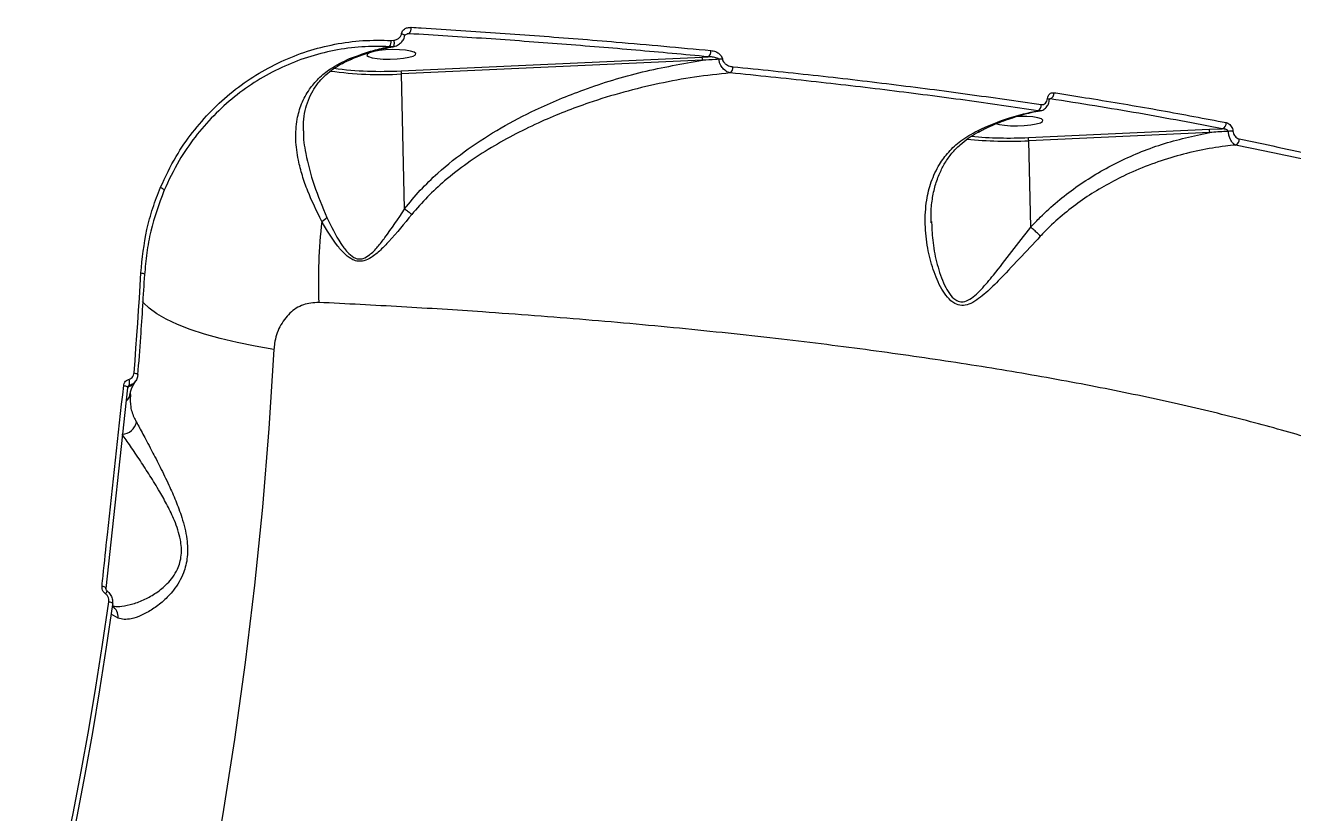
# Model space of a CAD drawing. Header units: millimetres. Extents: x -6901 to 7060, y -7557 to 6158.
# Drawn here: x -494 to -260.9, y 2188.4 to 2333.3 of the extents above; entities that cross this region are included whole.
import ezdxf

# ---------------------------------------------------------------- set-up
doc = ezdxf.new("R2010")
doc.units = ezdxf.units.MM
for name, color, linetype in [('DIKOM_ОБЪЕКТ', 7, 'Continuous'), ('DIKOM_РАЗМЕР_ЗОНА', 7, 'Continuous'), ('DIKOM_РАЗМЕР_ОБЪЕКТА', 7, 'Continuous')]:
    doc.layers.add(name, color=color, linetype=linetype)
doc.styles.add('style1', font='arial.ttf', dxfattribs={"width": 0.8})
doc.dimstyles.new('1-50', dxfattribs={"dimtxt": 300, "dimasz": 200, "dimexe": 100, "dimexo": 0, "dimgap": 100, "dimtad": 1, "dimtxsty": 'style1', "dimcen": 200, "dimclrd": 7, "dimclre": 7, "dimclrt": 7, "dimadec": 1, "dimazin": 2, "dimtfac": 1, "dimtmove": 0, "dimatfit": 2, "dimfxl": 0, "dimlwd": 25, "dimlwe": 18, "dimarcsym": 0})

# ---------------------------------------------------------------- blocks, each defined once
blk = doc.blocks.new('*D2')
at = {"layer": 'Defpoints', "color": 0, "transparency": 16777216}
for p in [(-1102.73, 4151.17), (-5819.23, -4492.42), (4721.24, -4492.42)]:
    blk.add_point(p, dxfattribs=at)
at = {"layer": 'DIKOM_РАЗМЕР_ОБЪЕКТА', "color": 7, "lineweight": 18, "transparency": 16777216}
for p, q in [((-1102.73, 4151.17), (-5919.23, 4151.17)), ((4721.24, -4492.42), (-5919.23, -4492.42))]:
    blk.add_line(p, q, dxfattribs=at)
at = {"layer": 'DIKOM_РАЗМЕР_ОБЪЕКТА', "color": 7, "lineweight": 25, "transparency": 16777216}
blk.add_line((-5819.23, 3951.17), (-5819.23, -4292.42), dxfattribs=at)
at = {"layer": 'DIKOM_РАЗМЕР_ОБЪЕКТА', "color": 7, "transparency": 16777216}
for points in [[(-5852.56, 3951.17), (-5785.89, 3951.17), (-5819.23, 4151.17)], [(-5852.56, -4292.42), (-5785.89, -4292.42), (-5819.23, -4492.42)]]:
    blk.add_solid(points, dxfattribs=at)
at = {"layer": 'DIKOM_РАЗМЕР_ОБЪЕКТА', "color": 7, "transparency": 16777216, "insert": (-6072.4, -170.63), "char_height": 300, "attachment_point": 5, "rotation": 90, "style": 'style1'}
blk.add_mtext('8650', dxfattribs=at)
blk = doc.blocks.new('*D3')
at = {"layer": 'Defpoints', "color": 0, "transparency": 16777216}
for p in [(-1553.27, 6158.28), (-6450.85, -6312.94), (5659.92, -6312.94)]:
    blk.add_point(p, dxfattribs=at)
at = {"layer": 'DIKOM_РАЗМЕР_ЗОНА', "color": 7, "lineweight": 18, "transparency": 16777216}
for p, q in [((-1553.27, 6158.28), (-6550.85, 6158.28)), ((5659.92, -6312.94), (-6550.85, -6312.94))]:
    blk.add_line(p, q, dxfattribs=at)
at = {"layer": 'DIKOM_РАЗМЕР_ЗОНА', "color": 7, "lineweight": 25, "transparency": 16777216}
blk.add_line((-6450.85, 5958.28), (-6450.85, -6112.94), dxfattribs=at)
at = {"layer": 'DIKOM_РАЗМЕР_ЗОНА', "color": 7, "transparency": 16777216}
for points in [[(-6484.18, 5958.28), (-6417.52, 5958.28), (-6450.85, 6158.28)], [(-6484.18, -6112.94), (-6417.52, -6112.94), (-6450.85, -6312.94)]]:
    blk.add_solid(points, dxfattribs=at)
at = {"layer": 'DIKOM_РАЗМЕР_ЗОНА', "color": 7, "transparency": 16777216, "insert": (-6704.02, -77.33), "char_height": 300, "attachment_point": 5, "rotation": 90, "style": 'style1'}
blk.add_mtext('12500', dxfattribs=at)

msp = doc.modelspace()

# ---------------------------------------------------------------- linework, layer by layer
at = {"layer": 'DIKOM_ОБЪЕКТ', "color": 7, "linetype": 'Continuous', "lineweight": 15}
for p, q in [((-423.386, 2331.784), (-423.766, 2331.74)), ((-423.386, 2331.784), (-423.678, 2331.753)), ((-426.437, 2329.394), (-427.008, 2329.398)), ((-426.687, 2330.554), (-426.217, 2330.576)), ((-424.877, 2324.956), (-369.475, 2327.478)), ((-369.405, 2326.893), (-424.807, 2324.371)), ((-369.475, 2327.478), (-368.371, 2327.527)), ((-424.222, 2299.52), (-424.807, 2324.371)), ((-305.444, 2319.791), (-305.594, 2319.777)), ((-305.444, 2319.791), (-305.559, 2319.777)), ((-307.309, 2317.627), (-307.735, 2317.607)), ((-309.484, 2312.669), (-276.192, 2314.184)), ((-276.122, 2313.599), (-309.413, 2312.084)), ((-276.192, 2314.184), (-273.81, 2314.291)), ((-309.039, 2296.181), (-309.413, 2312.084)), ((-327.3, 2297.187), (-327.287, 2297.008)), ((-475.202, 2266.6), (-479.201, 2229.655)), ((-474.992, 2266.818), (-475.21, 2266.48)), ((-473.793, 2267.684), (-473.649, 2267.908)), ((-474.684, 2265.607), (-474.671, 2265.158)), ((-476.913, 2224.218), (-478.229, 2224.948))]:
    msp.add_line(p, q, dxfattribs=at)
at = {"layer": 'DIKOM_ОБЪЕКТ', "color": 7, "linetype": 'Continuous', "lineweight": 15, "flags": 128}
for points in [[(-424.788, 2331.795), (-424.548, 2331.725), (-424.358, 2331.646), (-424.234, 2331.562), (-424.186, 2331.482), (-424.187, 2331.466)], [(-426.217, 2330.576), (-426.183, 2330.371), (-426.168, 2330.167), (-426.171, 2329.972), (-426.193, 2329.794), (-426.233, 2329.642), (-426.288, 2329.521), (-426.357, 2329.437), (-426.437, 2329.394)], [(-429.911, 2328.507), (-430.657, 2328.289), (-431.079, 2328.047), (-431.144, 2327.799), (-430.846, 2327.565), (-430.209, 2327.366), (-429.285, 2327.216), (-428.149, 2327.128), (-426.892, 2327.109), (-425.617, 2327.16), (-424.427, 2327.278), (-423.418, 2327.453), (-422.672, 2327.671), (-422.249, 2327.913), (-422.185, 2328.161), (-422.483, 2328.394), (-423.119, 2328.594), (-424.043, 2328.744), (-425.18, 2328.832), (-426.436, 2328.851), (-427.712, 2328.8), (-428.902, 2328.682), (-429.911, 2328.507)], [(-305.944, 2319.848), (-305.787, 2319.781), (-305.679, 2319.708), (-305.626, 2319.634), (-305.621, 2319.598)], [(-315.309, 2315.219), (-314.816, 2315.079), (-313.892, 2314.929), (-312.755, 2314.841), (-311.499, 2314.822), (-310.224, 2314.873), (-309.034, 2314.991), (-308.025, 2315.166), (-307.279, 2315.384), (-306.856, 2315.626), (-306.791, 2315.874), (-307.089, 2316.108), (-307.726, 2316.307), (-308.65, 2316.457), (-309.787, 2316.545), (-311.043, 2316.564), (-311.592, 2316.551)], [(-469.115, 2303.514), (-468.951, 2303.427), (-468.804, 2303.335), (-468.678, 2303.241), (-468.58, 2303.149), (-468.511, 2303.061), (-468.475, 2302.983), (-468.474, 2302.915), (-468.506, 2302.861)], [(-473.998, 2269.338), (-473.817, 2271.63), (-473.643, 2273.925), (-473.476, 2276.222), (-473.316, 2278.522), (-473.162, 2280.824), (-473.016, 2283.128), (-472.877, 2285.434), (-472.744, 2287.743)], [(-472.744, 2287.743), (-472.567, 2287.715), (-472.406, 2287.68), (-472.268, 2287.637), (-472.158, 2287.591), (-472.079, 2287.541), (-472.034, 2287.489), (-472.024, 2287.448)], [(-448.251, 2273.654), (-451.721, 2274.253), (-455.025, 2274.929), (-458.131, 2275.677), (-461.013, 2276.488), (-463.643, 2277.357), (-465.997, 2278.274), (-468.055, 2279.231), (-469.797, 2280.22), (-471.207, 2281.232), (-472.273, 2282.258), (-472.455, 2282.478)], [(-448.251, 2273.654), (-449.192, 2259.108), (-450.389, 2244.649), (-451.839, 2230.284), (-453.544, 2216.021), (-455.501, 2201.868), (-457.709, 2187.833), (-460.168, 2173.923), (-462.876, 2160.147), (-465.831, 2146.511), (-469.032, 2133.023), (-472.477, 2119.691), (-476.165, 2106.522), (-480.092, 2093.523), (-484.258, 2080.701)], [(-473.998, 2269.338), (-473.821, 2269.304), (-473.661, 2269.263), (-473.524, 2269.215), (-473.413, 2269.162), (-473.335, 2269.107), (-473.29, 2269.05), (-473.281, 2269.003)], [(-473.281, 2269.003), (-473.282, 2268.995), (-473.31, 2268.943)], [(-475.891, 2267.027), (-475.714, 2266.988), (-475.553, 2266.941), (-475.415, 2266.888), (-475.305, 2266.831), (-475.226, 2266.771), (-475.182, 2266.711), (-475.173, 2266.658)], [(-475.173, 2266.658), (-475.174, 2266.654), (-475.202, 2266.6)], [(-479.887, 2230.111), (-479.71, 2230.072), (-479.55, 2230.023), (-479.412, 2229.967), (-479.302, 2229.906), (-479.224, 2229.842), (-479.18, 2229.777), (-479.172, 2229.721)], [(-490.152, 2165.435), (-488.417, 2172.996), (-486.765, 2180.605), (-485.197, 2188.264), (-483.713, 2195.968), (-482.313, 2203.718), (-480.998, 2211.511), (-479.767, 2219.346), (-478.622, 2227.222)], [(-477.944, 2226.733), (-479.092, 2218.84), (-480.325, 2210.987), (-481.644, 2203.177), (-483.047, 2195.41), (-484.534, 2187.688), (-486.106, 2180.012), (-487.761, 2172.386), (-489.5, 2164.808)], [(-478.622, 2227.222), (-478.446, 2227.176), (-478.288, 2227.121), (-478.151, 2227.06), (-478.043, 2226.994), (-477.965, 2226.926), (-477.922, 2226.858), (-477.915, 2226.793), (-477.944, 2226.733)]]:
    msp.add_lwpolyline(points, dxfattribs=at)
at = {"layer": 'DIKOM_ОБЪЕКТ', "color": 7, "linetype": 'Continuous', "lineweight": 15}
for centre, radius, start, end in [((-424.416, 2332.755), 1.415, 316.71426, 8.29917), ((-428.241, 2330.363), 1.565, 321.96599, 7.01568), ((-371.432, 2326.945), 2.028, 358.51549, 15.21978), ((-369.07, 2328.518), 1.213, 305.20163, 8.07575), ((-365.277, 2319.94), 7.218, 93.96505, 99.07516), ((-428.546, 2393.12), 68.85, 262.22559, 273.11383), ((-428.525, 2391.735), 66.879, 262.53317, 273.127), ((-426.833, 2324.424), 2.027, 358.51323, 15.22482), ((-365.115, 2325.562), 1.275, 308.86107, 6.75916), ((-305.895, 2320.805), 1.11, 293.97064, 6.46212), ((-308.284, 2318.619), 1.151, 298.50348, 5.6847), ((-274.161, 2315.315), 1.083, 288.9363, 5.24868), ((-313.059, 2385.88), 73.298, 264.58014, 272.79587), ((-311.446, 2312.136), 2.033, 358.53936, 15.19868), ((-278.151, 2313.652), 2.03, 358.51944, 15.20709), ((-271.649, 2305.554), 8.321, 91.40853, 97.34695), ((-313.11, 2386.003), 74.011, 264.03274, 272.86334), ((-271.791, 2312.314), 1.106, 292.43311, 4.53571), ((-338.353, 2285.922), 101.737, 173.62209, 182.03278), ((-442.043, 2301.505), 5, 301.08397, 314.97414), ((-474.881, 2266.407), 0.425, 105.15249, 131.25622), ((-475.522, 2268.814), 2.066, 284.85818, 326.84851), ((-476.47, 2267.474), 1.672, 344.15694, 24.25377), ((-476.82, 2265.79), 2.145, 310.25328, 355.10055), ((-476.243, 2260.755), 2.711, 271.70085, 350.5211), ((-480.593, 2229.881), 1.795, 318.41719, 337.80676), ((-479.267, 2224.406), 2.362, 355.41787, 57.30223)]:
    msp.add_arc(centre, radius, start, end, dxfattribs=at)
for points, knots in [([(-426.348, 2329.421), (-426.287, 2329.428), (-425.932, 2329.473), (-425.344, 2329.736), (-424.702, 2330.26), (-424.298, 2330.868), (-424.24, 2331.302), (-424.217, 2331.473)], [0, 0, 0, 0, 0.0581536, 0.3418439, 0.5997283, 0.8425392, 1, 1, 1, 1]), ([(-426.217, 2330.576), (-425.991, 2330.629), (-425.581, 2330.725), (-425.125, 2331.071), (-424.867, 2331.44), (-424.811, 2331.693), (-424.788, 2331.795)], [0, 0, 0, 0, 0.3467126, 0.6312562, 0.8512879, 1, 1, 1, 1]), ([(-424.788, 2331.795), (-424.78, 2331.841), (-424.749, 2332.021), (-424.597, 2332.335), (-424.241, 2332.685), (-423.692, 2332.941), (-423.249, 2332.953), (-423.016, 2332.959)], [0, 0, 0, 0, 0.0579622, 0.2245054, 0.4300453, 0.7004986, 1, 1, 1, 1]), ([(-424.186, 2331.465), (-424.185, 2331.471), (-424.182, 2331.496), (-424.153, 2331.553), (-424.021, 2331.672), (-423.824, 2331.762), (-423.69, 2331.757), (-423.678, 2331.757)], [0, 0, 0, 0, 0.0446654, 0.1692129, 0.5187451, 0.958428, 1, 1, 1, 1]), ([(-368.371, 2327.527), (-372.788, 2327.94), (-381.621, 2328.766), (-395.262, 2329.875), (-409.155, 2330.897), (-418.642, 2331.489), (-423.386, 2331.784)], [0, 0, 0, 0, 0.2493141, 0.4986282, 0.7493138, 1, 1, 1, 1]), ([(-423.016, 2332.959), (-422.403, 2332.922), (-419.342, 2332.738), (-411.422, 2332.236), (-399.396, 2331.394), (-383.988, 2330.183), (-373.638, 2329.223), (-367.869, 2328.689)], [0, 0, 0, 0, 0.032157, 0.1607913, 0.4182828, 0.6757744, 1, 1, 1, 1]), ([(-469.115, 2303.514), (-468.212, 2305.439), (-466.547, 2308.987), (-463.31, 2313.66), (-459.825, 2317.676), (-455.905, 2321.226), (-451.608, 2324.253), (-447.005, 2326.733), (-442.147, 2328.647), (-437.094, 2329.928), (-431.918, 2330.64), (-428.429, 2330.583), (-426.687, 2330.554)], [0, 0, 0, 0, 0.1166799, 0.2150839, 0.3137974, 0.4122007, 0.5100606, 0.6082256, 0.7060833, 0.803954, 0.9021315, 1, 1, 1, 1]), ([(-427.008, 2329.398), (-428.712, 2329.426), (-432.125, 2329.482), (-437.188, 2328.782), (-442.131, 2327.524), (-446.882, 2325.646), (-451.384, 2323.211), (-455.587, 2320.24), (-459.421, 2316.757), (-462.829, 2312.815), (-465.994, 2308.23), (-467.623, 2304.75), (-468.506, 2302.861)], [0, 0, 0, 0, 0.0977724, 0.1958573, 0.2936317, 0.3914584, 0.4895943, 0.5874238, 0.6858964, 0.784681, 0.8831558, 1, 1, 1, 1]), ([(-434.376, 2327.194), (-432.915, 2327.742), (-430.489, 2328.651), (-427.998, 2329.186), (-427.008, 2329.398)], [0, 0, 0, 0, 0.6025828, 1, 1, 1, 1]), ([(-433.974, 2327.124), (-433.072, 2327.479), (-431.102, 2328.254), (-428.539, 2328.981), (-426.887, 2329.279), (-426.336, 2329.378)], [0, 0, 0, 0, 0.3602874, 0.7867099, 1, 1, 1, 1]), ([(-439.461, 2297.223), (-440.377, 2299.088), (-441.767, 2301.915), (-443.069, 2305.671), (-443.896, 2308.853), (-444.346, 2312.351), (-444.134, 2315.829), (-443.258, 2318.927), (-441.911, 2321.445), (-440.087, 2323.599), (-437.724, 2325.59), (-435.587, 2326.614), (-434.376, 2327.194)], [0, 0, 0, 0, 0.1589022, 0.2409077, 0.3228933, 0.4352739, 0.5505602, 0.6428566, 0.7376511, 0.8155007, 0.8955086, 1, 1, 1, 1]), ([(-442.809, 2313.884), (-442.82, 2314.438), (-442.846, 2315.732), (-442.554, 2317.619), (-441.978, 2319.564), (-441.112, 2321.348), (-440.015, 2322.905), (-438.755, 2324.222), (-437.344, 2325.346), (-435.763, 2326.332), (-434.542, 2326.87), (-433.958, 2327.127)], [0, 0, 0, 0, 0.0980788, 0.2290796, 0.3571055, 0.4837652, 0.6056069, 0.7084008, 0.8043229, 0.9063717, 1, 1, 1, 1]), ([(-434.376, 2327.194), (-434.357, 2327.185), (-434.245, 2327.131), (-434.095, 2327.084), (-434.009, 2327.155), (-433.982, 2327.177)], [0, 0, 0, 0, 0.12981, 0.7269843, 1, 1, 1, 1]), ([(-424.222, 2299.52), (-423.282, 2300.686), (-421.401, 2303.019), (-417.516, 2306.761), (-412.594, 2310.682), (-406.532, 2314.536), (-399.441, 2318.235), (-390.783, 2321.809), (-380.511, 2324.983), (-373.107, 2326.256), (-369.405, 2326.893)], [0, 0, 0, 0, 0.0717646, 0.1435715, 0.257676, 0.3721846, 0.4865175, 0.6397329, 0.8198579, 1, 1, 1, 1]), ([(-366.415, 2327.068), (-366.629, 2327.056), (-367.626, 2327), (-368.623, 2326.94), (-369.405, 2326.893)], [0, 0, 0, 0, 0.2148363, 1, 1, 1, 1]), ([(-366.415, 2327.068), (-366.428, 2327.091), (-366.456, 2327.141), (-366.563, 2327.223), (-366.802, 2327.334), (-367.293, 2327.455), (-367.845, 2327.517), (-368.243, 2327.525), (-368.371, 2327.527)], [0, 0, 0, 0, 0.0381756, 0.0818428, 0.1920411, 0.4179925, 0.8124039, 1, 1, 1, 1]), ([(-367.869, 2328.689), (-367.733, 2328.67), (-367.301, 2328.61), (-366.683, 2328.359), (-366.166, 2327.935), (-365.877, 2327.535), (-365.809, 2327.273), (-365.776, 2327.141)], [0, 0, 0, 0, 0.1605563, 0.5081488, 0.7318627, 0.865347, 1, 1, 1, 1]), ([(-364.315, 2324.569), (-364.445, 2324.605), (-364.868, 2324.722), (-365.486, 2325.148), (-366, 2325.822), (-366.297, 2326.454), (-366.375, 2326.859), (-366.415, 2327.068)], [0, 0, 0, 0, 0.1440827, 0.4679144, 0.6900828, 0.8402821, 1, 1, 1, 1]), ([(-365.776, 2327.141), (-365.744, 2327.015), (-365.681, 2326.765), (-365.409, 2326.392), (-364.929, 2326.005), (-364.365, 2325.783), (-363.972, 2325.729), (-363.849, 2325.712)], [0, 0, 0, 0, 0.1388558, 0.276773, 0.4966071, 0.8418576, 1, 1, 1, 1]), ([(-364.315, 2324.569), (-366.505, 2324.333), (-370.885, 2323.86), (-377.426, 2322.653), (-383.925, 2321.085), (-391.202, 2318.847), (-397.824, 2316.254), (-403.763, 2313.391), (-408.322, 2310.844), (-412.729, 2307.981), (-416.653, 2304.939), (-420.1, 2301.802), (-421.974, 2299.604), (-422.916, 2298.499)], [0, 0, 0, 0, 0.1007619, 0.201526, 0.3037929, 0.4060555, 0.5490235, 0.6279408, 0.7068486, 0.7872937, 0.8677081, 0.9335558, 1, 1, 1, 1]), ([(-307.735, 2317.607), (-312.168, 2318.257), (-321.033, 2319.555), (-334.982, 2321.351), (-349.356, 2323.042), (-359.329, 2324.06), (-364.315, 2324.569)], [0, 0, 0, 0, 0.2490999, 0.4981998, 0.7490994, 1, 1, 1, 1]), ([(-363.849, 2325.712), (-358.887, 2325.205), (-348.963, 2324.192), (-334.585, 2322.502), (-320.565, 2320.699), (-311.614, 2319.388), (-307.139, 2318.733)], [0, 0, 0, 0, 0.2490997, 0.4981989, 0.7490998, 1, 1, 1, 1]), ([(-307.313, 2317.635), (-307.209, 2317.643), (-306.844, 2317.674), (-306.304, 2318.054), (-305.841, 2318.689), (-305.623, 2319.249), (-305.633, 2319.565), (-305.634, 2319.599)], [0, 0, 0, 0, 0.1141707, 0.4007965, 0.6815204, 0.9658894, 1, 1, 1, 1]), ([(-307.139, 2318.733), (-306.992, 2318.729), (-306.698, 2318.723), (-306.319, 2318.96), (-306.039, 2319.341), (-305.975, 2319.684), (-305.944, 2319.848)], [0, 0, 0, 0, 0.2583642, 0.5167785, 0.7678363, 1, 1, 1, 1]), ([(-305.944, 2319.848), (-305.915, 2320.009), (-305.853, 2320.342), (-305.583, 2320.712), (-305.218, 2320.941), (-304.934, 2320.933), (-304.792, 2320.93)], [0, 0, 0, 0, 0.2338656, 0.4824933, 0.7413269, 1, 1, 1, 1]), ([(-305.618, 2319.593), (-305.616, 2319.618), (-305.61, 2319.691), (-305.582, 2319.761), (-305.555, 2319.802), (-305.559, 2319.798), (-305.561, 2319.796)], [0, 0, 0, 0, 0.1614072, 0.4629975, 0.7876834, 1, 1, 1, 1]), ([(-273.81, 2314.291), (-278.857, 2315.252), (-288.967, 2317.177), (-299.946, 2318.919), (-305.444, 2319.791)], [0, 0, 0, 0, 0.4992729, 1, 1, 1, 1]), ([(-304.792, 2320.93), (-304.301, 2320.854), (-301.845, 2320.475), (-295.145, 2319.408), (-284.91, 2317.675), (-277.027, 2316.168), (-273.083, 2315.415)], [0, 0, 0, 0, 0.0441416, 0.2207146, 0.6100136, 1, 1, 1, 1]), ([(-318.868, 2313.92), (-316.909, 2314.79), (-313.279, 2316.401), (-309.483, 2317.227), (-307.735, 2317.607)], [0, 0, 0, 0, 0.5395112, 1, 1, 1, 1]), ([(-318.382, 2313.822), (-318.139, 2313.953), (-316.846, 2314.65), (-314.403, 2315.647), (-311.071, 2316.753), (-308.69, 2317.388), (-307.427, 2317.572), (-307.304, 2317.59)], [0, 0, 0, 0, 0.0689278, 0.367137, 0.666654, 0.9675355, 1, 1, 1, 1]), ([(-273.083, 2315.415), (-272.984, 2315.387), (-272.755, 2315.322), (-272.428, 2315.084), (-272.144, 2314.734), (-271.937, 2314.326), (-271.882, 2314.024), (-271.854, 2313.873)], [0, 0, 0, 0, 0.1825417, 0.4237817, 0.6274766, 0.8134505, 1, 1, 1, 1]), ([(-442.823, 2313.888), (-442.826, 2313.836), (-442.908, 2312.503), (-442.346, 2309.169), (-441.035, 2303.902), (-439.351, 2299.947), (-438.509, 2297.968)], [0, 0, 0, 0, 0.0103122, 0.2660283, 0.6327545, 1, 1, 1, 1]), ([(-307.281, 2294.511), (-308.585, 2293.114), (-311.223, 2290.289), (-314.609, 2286.649), (-317.175, 2284.137), (-318.968, 2282.72), (-320.349, 2281.936), (-321.761, 2281.651), (-323.173, 2282.078), (-324.405, 2283.22), (-325.803, 2285.319), (-327.08, 2288.391), (-328.108, 2292.446), (-328.574, 2296.761), (-328.338, 2300.873), (-327.433, 2304.57), (-326.057, 2307.545), (-324.19, 2310.06), (-321.917, 2312.214), (-319.922, 2313.33), (-318.868, 2313.92)], [0, 0, 0, 0, 0.0863522, 0.1746774, 0.2336184, 0.2635137, 0.2941178, 0.321205, 0.3485631, 0.3826679, 0.4154282, 0.4844298, 0.5550154, 0.6333671, 0.7133072, 0.7760747, 0.8404079, 0.8905404, 0.9421327, 1, 1, 1, 1]), ([(-327.338, 2296.998), (-327.363, 2297.533), (-327.429, 2298.992), (-327.19, 2301.291), (-326.659, 2303.821), (-325.859, 2306.052), (-324.847, 2308.035), (-323.608, 2309.779), (-322.163, 2311.304), (-320.603, 2312.542), (-319.36, 2313.359), (-318.569, 2313.725), (-318.37, 2313.817)], [0, 0, 0, 0, 0.0789858, 0.215324, 0.3457121, 0.4709813, 0.5772105, 0.6894748, 0.7963364, 0.8866869, 0.9714608, 1, 1, 1, 1]), ([(-318.868, 2313.92), (-318.847, 2313.908), (-318.708, 2313.83), (-318.523, 2313.763), (-318.427, 2313.846), (-318.397, 2313.872)], [0, 0, 0, 0, 0.1098354, 0.7218719, 1, 1, 1, 1]), ([(-309.039, 2296.181), (-308.461, 2296.8), (-306.914, 2298.458), (-304.17, 2300.939), (-300.756, 2303.575), (-297.106, 2305.953), (-291.921, 2308.78), (-284.977, 2311.689), (-279.096, 2312.958), (-276.122, 2313.599)], [0, 0, 0, 0, 0.067085, 0.179643, 0.2922146, 0.4079254, 0.5236447, 0.7591256, 1, 1, 1, 1]), ([(-272.713, 2313.807), (-272.87, 2313.798), (-274.007, 2313.734), (-275.143, 2313.662), (-276.122, 2313.599)], [0, 0, 0, 0, 0.1380648, 1, 1, 1, 1]), ([(-272.713, 2313.807), (-272.725, 2313.838), (-272.747, 2313.892), (-272.83, 2313.989), (-272.981, 2314.097), (-273.234, 2314.201), (-273.519, 2314.269), (-273.721, 2314.284), (-273.81, 2314.291)], [0, 0, 0, 0, 0.0763055, 0.1323089, 0.2954342, 0.5061116, 0.782403, 1, 1, 1, 1]), ([(-271.369, 2311.292), (-271.471, 2311.342), (-271.709, 2311.458), (-272.056, 2311.854), (-272.365, 2312.421), (-272.601, 2313.084), (-272.675, 2313.564), (-272.713, 2313.807)], [0, 0, 0, 0, 0.174206, 0.4036438, 0.6052368, 0.8000744, 1, 1, 1, 1]), ([(-271.854, 2313.873), (-271.827, 2313.727), (-271.774, 2313.435), (-271.575, 2313.043), (-271.306, 2312.712), (-270.997, 2312.49), (-270.782, 2312.429), (-270.688, 2312.402)], [0, 0, 0, 0, 0.1889633, 0.3774536, 0.5791991, 0.816455, 1, 1, 1, 1]), ([(-271.369, 2311.292), (-271.993, 2311.226), (-274.217, 2310.993), (-278.018, 2310.35), (-282.76, 2309.177), (-287.438, 2307.609), (-292.992, 2305.22), (-298.033, 2302.337), (-302.468, 2299.05), (-305.189, 2296.679), (-306.719, 2295.093), (-307.281, 2294.511)], [0, 0, 0, 0, 0.0465623, 0.1660334, 0.2855037, 0.4082644, 0.5310186, 0.7327778, 0.8363384, 0.9398819, 1, 1, 1, 1]), ([(-220.836, 2298.441), (-224.468, 2299.589), (-231.731, 2301.886), (-243.945, 2305.166), (-257.035, 2308.328), (-266.591, 2310.304), (-271.369, 2311.292)], [0, 0, 0, 0, 0.248596, 0.4971938, 0.7485971, 1, 1, 1, 1]), ([(-270.688, 2312.402), (-265.951, 2311.423), (-256.478, 2309.465), (-243.389, 2306.31), (-231.083, 2303.013), (-223.718, 2300.684), (-220.036, 2299.52)], [0, 0, 0, 0, 0.2485976, 0.4971936, 0.7485973, 1, 1, 1, 1]), ([(-472.744, 2287.743), (-472.467, 2290.423), (-472.047, 2294.482), (-470.604, 2299.705), (-469.612, 2302.245), (-469.115, 2303.514)], [0, 0, 0, 0, 0.4927628, 0.7463758, 1, 1, 1, 1]), ([(-468.506, 2302.861), (-469.399, 2300.413), (-470.751, 2296.705), (-471.721, 2291.453), (-471.942, 2288.744), (-472.053, 2287.39)], [0, 0, 0, 0, 0.49281, 0.7464047, 1, 1, 1, 1]), ([(-438.509, 2297.968), (-437.733, 2296.336), (-436.668, 2294.095), (-434.897, 2291.666), (-433.782, 2290.64), (-432.72, 2290.255), (-431.678, 2290.393), (-430.455, 2291.179), (-429.152, 2292.524), (-427.009, 2295.332), (-425.405, 2297.718), (-424.219, 2299.505), (-424.218, 2299.507)], [0, 0, 0, 0, 0.2369799, 0.3252739, 0.3938182, 0.4351342, 0.4764548, 0.5364552, 0.6308585, 0.7257802, 0.999683, 1, 1, 1, 1]), ([(-424.218, 2299.507), (-424.218, 2299.508), (-424.22, 2299.51), (-424.222, 2299.514), (-424.222, 2299.518), (-424.222, 2299.52)], [0, 0, 0, 0, 0.2429919, 0.5612749, 1, 1, 1, 1]), ([(-422.916, 2298.499), (-422.947, 2298.525), (-423.141, 2298.684), (-423.573, 2299.029), (-423.99, 2299.338), (-424.218, 2299.507)], [0, 0, 0, 0, 0.0794273, 0.4971671, 1, 1, 1, 1]), ([(-422.916, 2298.499), (-424.284, 2296.811), (-426.134, 2294.528), (-428.643, 2291.928), (-430.151, 2290.649), (-431.562, 2289.946), (-432.738, 2289.838), (-433.939, 2290.201), (-435.236, 2291.172), (-437.287, 2293.483), (-438.549, 2295.654), (-439.461, 2297.223)], [0, 0, 0, 0, 0.2657865, 0.3593788, 0.4543057, 0.5177536, 0.5632826, 0.6085766, 0.6803162, 0.7688754, 1, 1, 1, 1]), ([(-327.287, 2297.008), (-327.23, 2295.77), (-327.109, 2293.191), (-326.322, 2289.264), (-325.252, 2286.107), (-324.053, 2283.913), (-323.045, 2282.785), (-322.19, 2282.455), (-321.422, 2282.409), (-320.51, 2282.672), (-319.315, 2283.534), (-317.757, 2285.094), (-315.518, 2287.794), (-312.536, 2291.671), (-310.205, 2294.663), (-309.037, 2296.168), (-309.035, 2296.17)], [0, 0, 0, 0, 0.1060835, 0.2208551, 0.3353037, 0.3870687, 0.4388186, 0.4727063, 0.4789384, 0.5190535, 0.5662994, 0.6138636, 0.7099119, 0.8548881, 0.9998544, 1, 1, 1, 1]), ([(-309.035, 2296.17), (-309.036, 2296.171), (-309.038, 2296.173), (-309.039, 2296.177), (-309.039, 2296.179), (-309.039, 2296.181)], [0, 0, 0, 0, 0.2992228, 0.7155297, 1, 1, 1, 1]), ([(-307.281, 2294.511), (-307.304, 2294.535), (-307.456, 2294.693), (-307.812, 2295.047), (-308.407, 2295.609), (-308.826, 2295.983), (-309.035, 2296.17)], [0, 0, 0, 0, 0.0562299, 0.3685414, 0.6842664, 1, 1, 1, 1]), ([(-473.281, 2269.003), (-473.101, 2271.307), (-472.622, 2277.435), (-472.254, 2283.6), (-472.024, 2287.448)], [0, 0, 0, 0, 0.3758585, 1, 1, 1, 1]), ([(-440.027, 2282.313), (-440.991, 2282.243), (-442.951, 2282.1), (-445.47, 2280.423), (-447.308, 2277.926), (-448.092, 2275.497), (-448.219, 2274.025), (-448.251, 2273.654)], [0, 0, 0, 0, 0.2187096, 0.4447828, 0.6794082, 0.9191931, 1, 1, 1, 1]), ([(-206.486, 2222.149), (-206.441, 2222.586), (-206.256, 2224.405), (-207.176, 2227.534), (-209.239, 2231.521), (-212.528, 2235.407), (-216.986, 2239.259), (-222.677, 2243.058), (-229.603, 2246.791), (-237.619, 2250.377), (-246.671, 2253.806), (-256.687, 2257.071), (-267.825, 2260.225), (-280.093, 2263.249), (-293.475, 2266.13), (-307.689, 2268.805), (-322.668, 2271.269), (-338.333, 2273.523), (-354.923, 2275.598), (-372.419, 2277.479), (-390.78, 2279.155), (-408.296, 2280.485), (-424.73, 2281.536), (-434.925, 2282.054), (-440.027, 2282.313)], [0, 0, 0, 0, 0.0153082, 0.0637354, 0.1108313, 0.1579633, 0.2050592, 0.2535192, 0.3020187, 0.3504787, 0.3976522, 0.4448617, 0.492035, 0.540572, 0.5891487, 0.6376859, 0.684977, 0.7323043, 0.7795955, 0.8282507, 0.8769451, 0.9256006, 0.9627655, 1, 1, 1, 1]), ([(-474.946, 2268.16), (-474.8, 2268.219), (-474.507, 2268.336), (-474.187, 2268.692), (-474.034, 2269.047), (-474.006, 2269.272), (-473.998, 2269.338)], [0, 0, 0, 0, 0.2927515, 0.5851352, 0.8788493, 1, 1, 1, 1]), ([(-473.31, 2268.943), (-473.322, 2268.836), (-473.363, 2268.468), (-473.61, 2267.888), (-474.134, 2267.307), (-474.619, 2267.114), (-474.862, 2267.017)], [0, 0, 0, 0, 0.1209389, 0.4144613, 0.706949, 1, 1, 1, 1]), ([(-479.887, 2230.111), (-479.821, 2230.739), (-479.493, 2233.877), (-478.196, 2246.141), (-476.904, 2257.848), (-475.891, 2267.027)], [0, 0, 0, 0, 0.0512251, 0.2561271, 1, 1, 1, 1]), ([(-475.891, 2267.027), (-475.883, 2267.078), (-475.853, 2267.287), (-475.706, 2267.628), (-475.386, 2267.984), (-475.093, 2268.102), (-474.946, 2268.16)], [0, 0, 0, 0, 0.0963943, 0.3985628, 0.6990708, 1, 1, 1, 1]), ([(-475.167, 2266.656), (-475.164, 2266.693), (-475.157, 2266.76), (-475.127, 2266.796), (-475.113, 2266.813)], [0, 0, 0, 0, 0.5574449, 1, 1, 1, 1]), ([(-474.862, 2267.017), (-474.913, 2266.996), (-475.015, 2266.953), (-475.084, 2266.863), (-475.119, 2266.818)], [0, 0, 0, 0, 0.4953828, 1, 1, 1, 1]), ([(-474.862, 2267.017), (-474.873, 2267.001), (-474.916, 2266.934), (-474.96, 2266.867), (-474.992, 2266.818)], [0, 0, 0, 0, 0.2498903, 1, 1, 1, 1]), ([(-474.695, 2265.47), (-474.646, 2265.72), (-474.545, 2266.246), (-474.269, 2266.907), (-473.916, 2267.465), (-473.77, 2267.698)], [0, 0, 0, 0, 0.3467871, 0.7285097, 1, 1, 1, 1]), ([(-474.671, 2265.158), (-474.698, 2264.469), (-474.752, 2263.068), (-474.167, 2261.436), (-473.678, 2260.514), (-473.569, 2260.309)], [0, 0, 0, 0, 0.4302271, 0.8736234, 1, 1, 1, 1]), ([(-473.569, 2260.309), (-473.187, 2259.613), (-472.408, 2258.191), (-471.334, 2256.16), (-470.257, 2254.095), (-469.18, 2252.002), (-467.676, 2248.924), (-466.306, 2245.825), (-465.309, 2243.17), (-464.631, 2240.786), (-464.16, 2238.348), (-464.067, 2235.442), (-464.725, 2232.775), (-465.696, 2230.8), (-466.928, 2229.012), (-468.598, 2227.284), (-470.625, 2225.751), (-472.655, 2224.64), (-474.408, 2224.059), (-475.857, 2223.896), (-476.559, 2224.11), (-476.913, 2224.218)], [0, 0, 0, 0, 0.0713194, 0.1455335, 0.1511415, 0.2166827, 0.2835484, 0.3372066, 0.39182, 0.4251647, 0.4591155, 0.513456, 0.5679415, 0.6040741, 0.6411271, 0.7022455, 0.764912, 0.8302399, 0.8968708, 0.9479876, 1, 1, 1, 1]), ([(-477.956, 2226.473), (-477.863, 2226.447), (-477.363, 2226.309), (-476.119, 2226.382), (-474.224, 2226.743), (-472.06, 2227.591), (-469.892, 2228.8), (-468.14, 2230.214), (-466.831, 2231.727), (-465.828, 2233.391), (-465.161, 2235.729), (-465.336, 2238.302), (-465.898, 2240.441), (-466.688, 2242.561), (-467.822, 2244.933), (-469.377, 2247.692), (-471.08, 2250.468), (-472.927, 2253.302), (-474.709, 2255.975), (-475.678, 2257.356), (-476.162, 2258.046)], [0, 0, 0, 0, 0.0126157, 0.0677458, 0.138168, 0.2086073, 0.2733953, 0.3380462, 0.3748157, 0.411479, 0.4642862, 0.5170165, 0.5507514, 0.5845585, 0.6409635, 0.6974645, 0.7680368, 0.8386038, 0.9193834, 1, 1, 1, 1]), ([(-479.251, 2228.69), (-479.273, 2228.707), (-479.432, 2228.83), (-479.68, 2229.122), (-479.89, 2229.607), (-479.888, 2229.943), (-479.887, 2230.111)], [0, 0, 0, 0, 0.0523917, 0.3650202, 0.6827695, 1, 1, 1, 1]), ([(-478.622, 2227.222), (-478.615, 2227.389), (-478.602, 2227.724), (-478.796, 2228.213), (-479.044, 2228.526), (-479.215, 2228.661), (-479.251, 2228.69)], [0, 0, 0, 0, 0.3077334, 0.6158601, 0.9190888, 1, 1, 1, 1]), ([(-478.929, 2229.206), (-478.952, 2229.223), (-479.016, 2229.27), (-479.098, 2229.382), (-479.161, 2229.528), (-479.18, 2229.648), (-479.171, 2229.705), (-479.169, 2229.719)], [0, 0, 0, 0, 0.1281648, 0.3578542, 0.6058727, 0.8997632, 1, 1, 1, 1]), ([(-478.951, 2229.195), (-478.891, 2229.148), (-478.611, 2228.922), (-478.205, 2228.399), (-477.894, 2227.578), (-477.928, 2227.014), (-477.944, 2226.733)], [0, 0, 0, 0, 0.0813954, 0.3858062, 0.6937593, 1, 1, 1, 1]), ([(-271.728, 1829.498), (-271.515, 1830.118), (-269.316, 1836.507), (-265.376, 1848.795), (-259.925, 1866.373), (-254.758, 1884.101), (-249.842, 1901.958), (-245.186, 1919.941), (-240.79, 1938.043), (-236.655, 1956.26), (-232.781, 1974.585), (-229.17, 1993.012), (-225.82, 2011.536), (-222.734, 2030.15), (-219.911, 2048.85), (-217.351, 2067.63), (-215.055, 2086.483), (-213.021, 2105.405), (-211.251, 2124.39), (-209.744, 2143.433), (-208.501, 2162.527), (-207.516, 2181.668), (-206.806, 2200.853), (-206.458, 2214.352), (-206.365, 2221.457), (-206.356, 2222.147)], [0, 0, 0, 0, 0.0050368, 0.0519528, 0.0989145, 0.1459174, 0.192957, 0.2400293, 0.2871298, 0.3342551, 0.3814012, 0.4285648, 0.4757428, 0.5229319, 0.5701296, 0.6173331, 0.6645402, 0.711748, 0.7589551, 0.8061596, 0.8533603, 0.9005561, 0.9477461, 0.9949293, 1, 1, 1, 1])]:
    msp.add_open_spline(points, degree=3, knots=knots, dxfattribs=at)
at = {"layer": 'DIKOM_РАЗМЕР_ОБЪЕКТА'}
msp.add_arc((-1105.436, 2273.364), 1019.678, 345.536441, 42.546698, dxfattribs=at)

# ---------------------------------------------------------------- dimensions: what is measured, and where the dimension line sits
at = {"layer": 'DIKOM_РАЗМЕР_ЗОНА'}
dim = msp.add_linear_dim(base=(-6450.85, -6312.937), p1=(-1553.272, 6158.285), p2=(5659.925, -6312.937), angle=90, text='12500', dimstyle='1-50', dxfattribs=at)
dim.commit()
dim.dimension.update_dxf_attribs({"geometry": '*D3', "text_midpoint": (-6450.85, -77.326), "dimtype": 160})
at = {"layer": 'DIKOM_РАЗМЕР_ОБЪЕКТА'}
dim = msp.add_linear_dim(base=(-5819.225, -4492.425), p1=(-1102.732, 4151.169), p2=(4721.24, -4492.425), angle=90, text='8650', dimstyle='1-50', dxfattribs=at)
dim.commit()
dim.dimension.update_dxf_attribs({"geometry": '*D2', "text_midpoint": (-5819.225, -170.628), "dimtype": 160})

doc.saveas('drawing.dxf')
